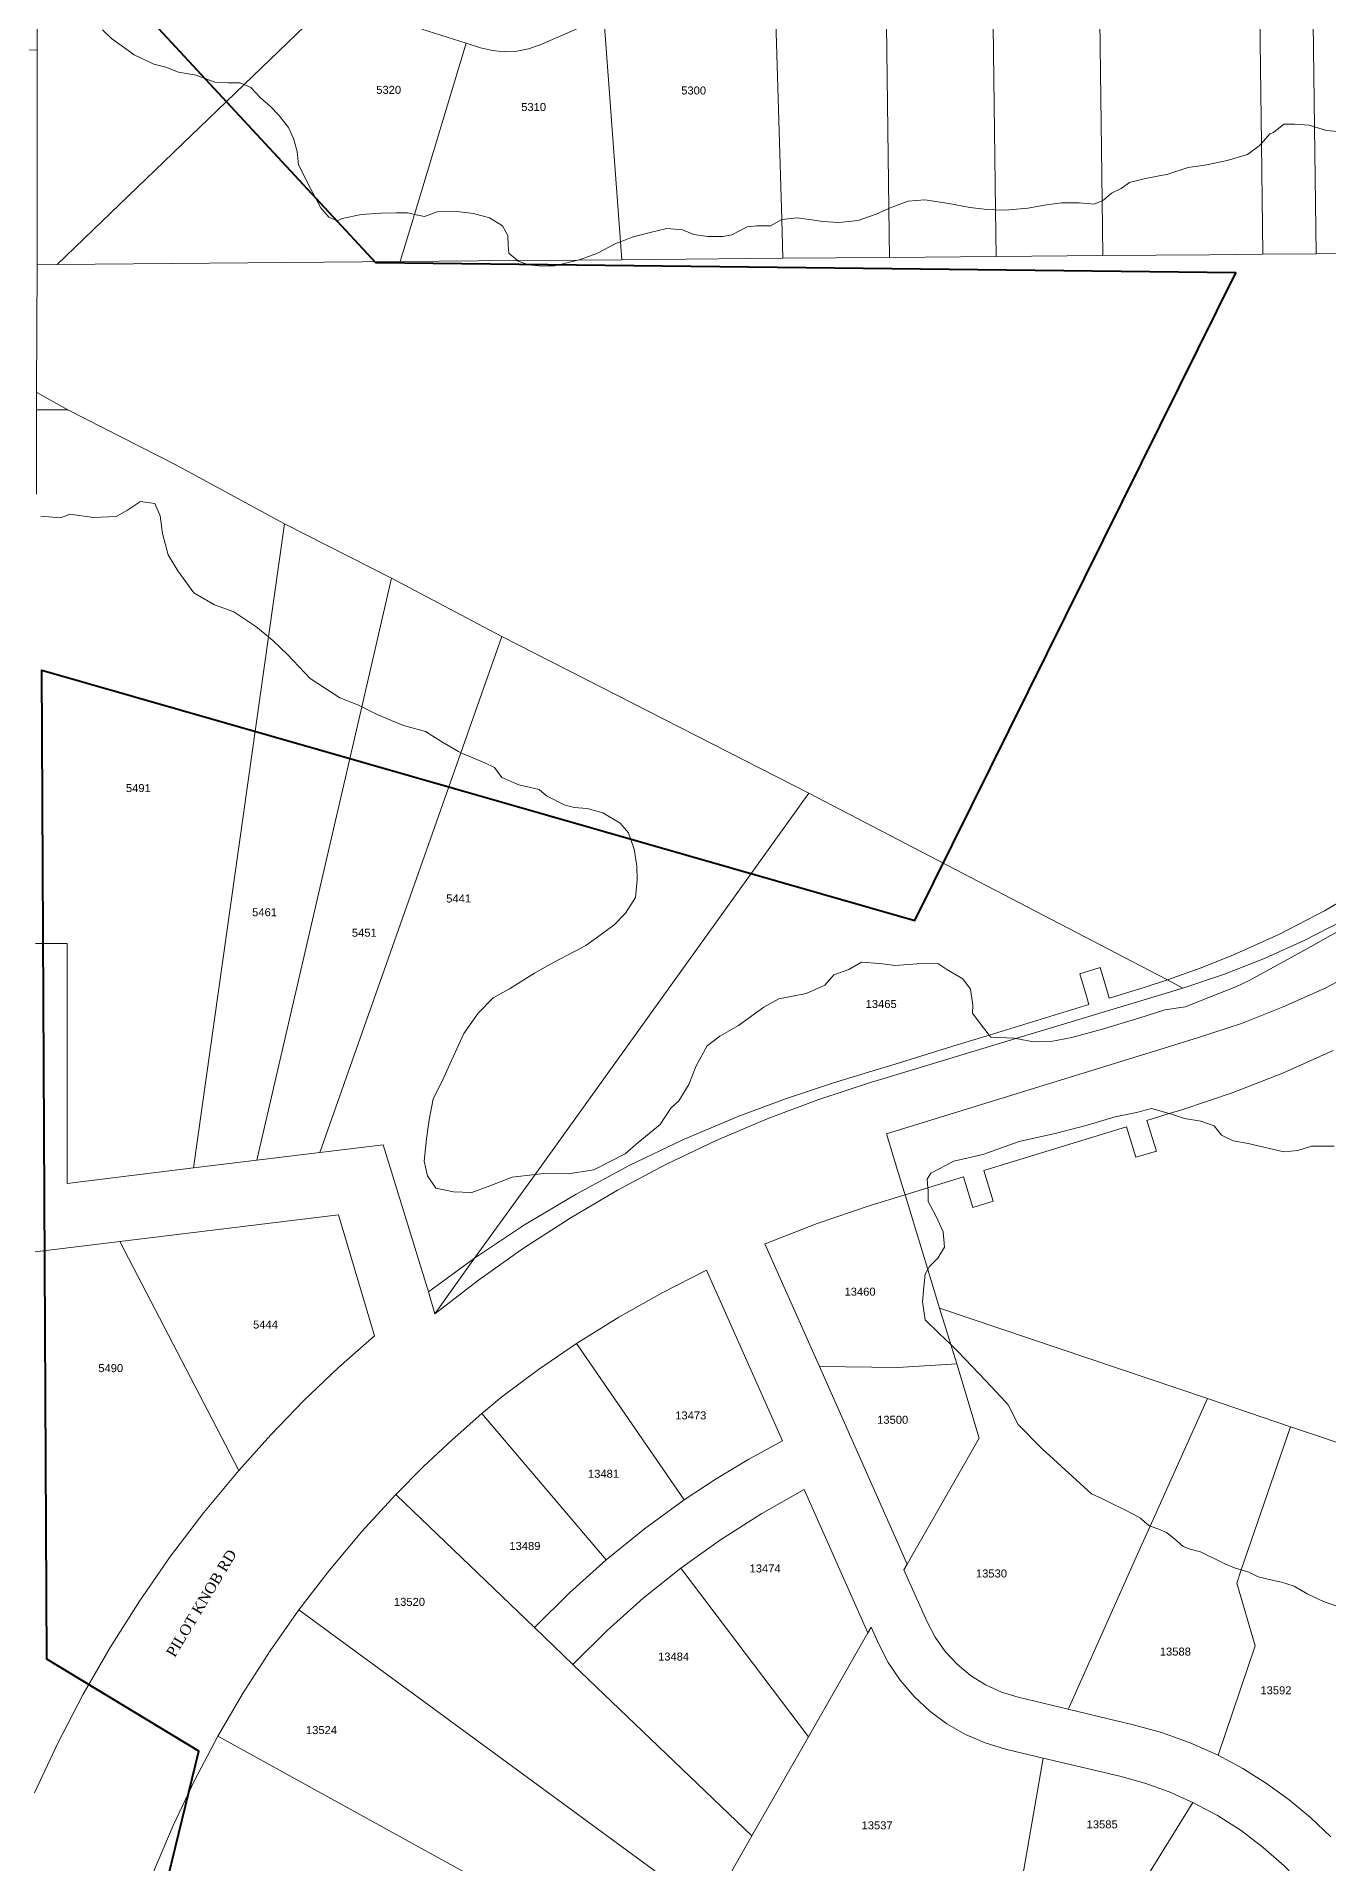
# Model space of a CAD drawing. Header units: feet. Extents: x 865220 to 2843873, y -2240498 to 972474.
# Drawn here: x 2838534 to 2839746, y 968061 to 969773 of the extents above; entities that cross this region are included whole.
import ezdxf
from ezdxf.enums import TextEntityAlignment as Align

# ---------------------------------------------------------------- set-up
doc = ezdxf.new("R2010")
doc.units = ezdxf.units.FT
doc.header["$LTSCALE"] = 0.015
doc.header["$MEASUREMENT"] = 0
for name, color, linetype, lineweight in [('Dakota County Addresses', 7, 'Continuous', 5), ('Dakota County Parcels', 7, 'Continuous', 5), ('STREET NAME', 7, 'Continuous', 5), ('WORK BOUNDARY', 110, 'Continuous', 40)]:
    doc.layers.add(name, color=color, linetype=linetype, lineweight=lineweight)
doc.styles.add('Dimensions 100', font='arial.ttf')
doc.styles.get("Standard").update_dxf_attribs({"font": 'times.ttf'})

# ---------------------------------------------------------------- blocks, each defined once
blk = doc.blocks.new('ACMAP_ANN_TEMPLATE_Dakota County Addresses')
at = {"layer": 'Dakota County Addresses', "style": 'Dimensions 100'}
blk.add_attdef('DakotaCountyAddress', text='', height=50, dxfattribs=at).set_placement((0, 0), align=Align.CENTER)

msp = doc.modelspace()

# ---------------------------------------------------------------- linework, layer by layer
at = {"layer": 'Dakota County Parcels', "lineweight": 5}
for p, q in [((2838535, 969760.9), (2838535.3, 969836.8)), ((2838596.2, 969779.6), (2838604.5, 969771.5)), ((2838895.5, 969780.3), (2838937.2, 969767)), ((2839006.5, 969765.7), (2839066.1, 969791.6)), ((2838534.8, 969559.4), (2838535, 969760.9)), ((2838604.5, 969771.5), (2838626, 969756.3)), ((2838937.2, 969767), (2838950.6, 969762.8)), ((2838626, 969756.3), (2838644.2, 969747.4)), ((2838644.2, 969747.4), (2838655.6, 969744.6)), ((2838655.6, 969744.6), (2838667.4, 969740)), ((2838667.4, 969740), (2838683.9, 969737.2)), ((2838683.9, 969737.2), (2838701.5, 969730.5)), ((2838701.5, 969730.5), (2838713.6, 969730)), ((2838713.6, 969730), (2838725.4, 969729.9)), ((2838735.4, 969725.7), (2838743.9, 969716.3)), ((2838743.9, 969716.3), (2838753.7, 969707.7)), ((2838753.7, 969707.7), (2838761.2, 969699.9)), ((2838761.2, 969699.9), (2838770.7, 969688.2)), ((2839693.9, 969683.4), (2839703.8, 969691.2)), ((2839703.8, 969691.2), (2839713.8, 969691.2)), ((2839713.8, 969691.2), (2839727.3, 969690.2)), ((2838770.7, 969688.2), (2838775.3, 969677.6)), ((2838775.3, 969677.6), (2838778.8, 969665.4)), ((2839690.6, 969682), (2839693.9, 969683.4)), ((2839743.7, 969685.2), (2839757.3, 969684.1)), ((2838778.8, 969665.4), (2838779.9, 969652.9)), ((2839650.7, 969657.1), (2839669.7, 969662.7)), ((2839669.7, 969662.7), (2839680.6, 969670.8)), ((2838779.9, 969652.9), (2838785.6, 969642.2)), ((2838785.6, 969642.2), (2838789.1, 969634.8)), ((2839559.1, 969636.5), (2839574.1, 969640.1)), ((2839574.1, 969640.1), (2839594.8, 969644.3)), ((2839594.8, 969644.3), (2839614.1, 969650.5)), ((2839614.1, 969650.5), (2839629.7, 969652.8)), ((2838789.1, 969634.8), (2838795.5, 969622.8)), ((2838795.5, 969622.8), (2838800.9, 969612.6)), ((2839534.7, 969620), (2839542.1, 969626.4)), ((2839542.1, 969626.4), (2839551.3, 969631)), ((2839551.3, 969631), (2839559.1, 969636.5)), ((2838800.9, 969612.6), (2838808.3, 969604.1)), ((2838821, 969602.8), (2838838.6, 969606.4)), ((2838838.6, 969606.4), (2838857, 969607.7)), ((2838857, 969607.7), (2838871.4, 969608.2)), ((2838871.4, 969608.2), (2838882, 969607.9)), ((2838898.2, 969604.7), (2838909.8, 969609)), ((2838909.8, 969609), (2838928.4, 969609.3)), ((2838928.4, 969609.3), (2838944.1, 969607.5)), ((2838944.1, 969607.5), (2838959.1, 969603.5)), ((2839304.5, 969601), (2839321.6, 969606.8)), ((2839336.1, 969613.3), (2839351.4, 969619.1)), ((2839351.4, 969619.1), (2839367, 969620.2)), ((2839367, 969620.2), (2839389.5, 969616.9)), ((2839389.5, 969616.9), (2839409.4, 969613)), ((2839409.4, 969613), (2839425.5, 969611.1)), ((2839442.3, 969610.4), (2839463.8, 969612.4)), ((2839463.8, 969612.4), (2839481.3, 969615.7)), ((2839481.3, 969615.7), (2839495.7, 969617.4)), ((2839495.7, 969617.4), (2839511.8, 969617.3)), ((2839511.8, 969617.3), (2839525.8, 969616.3)), ((2838808.3, 969604.1), (2838816.2, 969600.6)), ((2838816.2, 969600.6), (2838821, 969602.8)), ((2838959.1, 969603.5), (2838971.2, 969595.9)), ((2838971.2, 969595.9), (2838976.1, 969586.7)), ((2839092.9, 969585.1), (2839109.7, 969589.7)), ((2839109.7, 969589.7), (2839125.4, 969593.3)), ((2839125.4, 969593.3), (2839140.1, 969592)), ((2839140.1, 969592), (2839150.5, 969587.6)), ((2839186.2, 969587.5), (2839200.6, 969594.9)), ((2839200.6, 969594.9), (2839209.3, 969595.9)), ((2839209.3, 969595.9), (2839222.5, 969596)), ((2839222.5, 969596), (2839232.5, 969601.6)), ((2839247.3, 969603.5), (2839260.9, 969601.4)), ((2839260.9, 969601.4), (2839271.4, 969600)), ((2839271.4, 969600), (2839286.6, 969599.1)), ((2839286.6, 969599.1), (2839304.5, 969601)), ((2838976.1, 969586.7), (2838976.4, 969577.7)), ((2838976.4, 969577.7), (2838977.1, 969570.1)), ((2839059.7, 969569.9), (2839078.1, 969579.6)), ((2839150.5, 969587.6), (2839163.7, 969585.8)), ((2839163.7, 969585.8), (2839178.2, 969585.8)), ((2839178.2, 969585.8), (2839186.2, 969587.5)), ((2838534.4, 969439.8), (2838534.8, 969559.4)), ((2838534.8, 969559.4), (2838553.8, 969559.5)), ((2838553.8, 969559.5), (2838875.2, 969562.3)), ((2838985.8, 969562.8), (2838995.7, 969559.4)), ((2838995.7, 969559.4), (2839008.3, 969557.9)), ((2839008.3, 969557.9), (2839019.8, 969558.5)), ((2839043.9, 969564.2), (2839059.7, 969569.9)), ((2839083.1, 969564.1), (2839234.1, 969565.4)), ((2839234.1, 969565.4), (2839334.1, 969566.3)), ((2839334.1, 969566.3), (2839434.1, 969567.1)), ((2839434.1, 969567.1), (2839534.1, 969568)), ((2839534.1, 969568), (2839634, 969568.8)), ((2839634, 969568.8), (2839684, 969569.3)), ((2839684, 969569.3), (2839734, 969569.7)), ((2839734, 969569.7), (2839834, 969570.6)), ((2838534.2, 969344.4), (2838534.4, 969439.8)), ((2838534.4, 969439.8), (2838534.6, 969439.7)), ((2838534.6, 969439.7), (2838563.6, 969423.3)), ((2838563.6, 969423.3), (2838534.4, 969423.4)), ((2838563.6, 969423.3), (2838665, 969371.9)), ((2838665, 969371.9), (2838766.7, 969316.6)), ((2838631.7, 969337.3), (2838619.6, 969329.2)), ((2838645.2, 969335.5), (2838631.7, 969337.3)), ((2838650.3, 969324), (2838645.2, 969335.5)), ((2838556.9, 969322.1), (2838538.5, 969323.6)), ((2838587.9, 969322.4), (2838565.7, 969325.4)), ((2838609.1, 969323.4), (2838587.9, 969322.4)), ((2838619.6, 969329.2), (2838609.1, 969323.4)), ((2838652.5, 969307.4), (2838650.3, 969324)), ((2838766.7, 969316.6), (2838867.2, 969265.4)), ((2838657.9, 969287.4), (2838652.5, 969307.4)), ((2838666.7, 969272.3), (2838657.9, 969287.4)), ((2838681.9, 969251.7), (2838666.7, 969272.3)), ((2838839.3, 969144.9), (2838867.2, 969265.4)), ((2838867.2, 969265.4), (2838970.5, 969211)), ((2838701.2, 969240.4), (2838681.9, 969251.7)), ((2838719.2, 969234), (2838701.2, 969240.4)), ((2838740, 969220.1), (2838719.2, 969234)), ((2838681.5, 968712.6), (2838751.7, 969210.6)), ((2838769.6, 969194), (2838755.9, 969207.2)), ((2838932.1, 969101.9), (2838970.5, 969211)), ((2838970.5, 969211), (2839078.4, 969155.9)), ((2838790.9, 969171.5), (2838769.6, 969194)), ((2838818.7, 969153.5), (2838790.9, 969171.5)), ((2838740.8, 968719.9), (2838839.3, 969144.9)), ((2838835.7, 969146.7), (2838818.7, 969153.5)), ((2839078.4, 969155.9), (2839258.3, 969064)), ((2838878.5, 969127.5), (2838854.2, 969137.4)), ((2838899.1, 969121.9), (2838878.5, 969127.5)), ((2838914.3, 969112.2), (2838899.1, 969121.9)), ((2838929.8, 969102.9), (2838914.3, 969112.2)), ((2838800.1, 968727.2), (2838932.1, 969101.9)), ((2838963.8, 969088.1), (2838954.7, 969092.4)), ((2838970.5, 969078.6), (2838963.8, 969088.1)), ((2838986.5, 969071.8), (2838970.5, 969078.6)), ((2839005.6, 969067.3), (2838986.5, 969071.8)), ((2839001.7, 968706.5), (2839258.3, 969064)), ((2839012.6, 969061.4), (2839005.6, 969067.3)), ((2839029.1, 969053), (2839012.6, 969061.4)), ((2839038.4, 969050.7), (2839029.1, 969053)), ((2839050.6, 969049.7), (2839038.4, 969050.7)), ((2839065.4, 969045.5), (2839050.6, 969049.7)), ((2839065.4, 969045.5), (2839081.5, 969035.9)), ((2839081.5, 969035.9), (2839089.3, 969026.7)), ((2839089.3, 969026.7), (2839094.5, 969011.4)), ((2839094.5, 969011.4), (2839097.2, 968995.4)), ((2839097.2, 968995.4), (2839097.5, 968982.6)), ((2839097.5, 968982.6), (2839096, 968966.2)), ((2839096, 968966.2), (2839086.6, 968951.5)), ((2839076, 968940.5), (2839062.7, 968930.8)), ((2839086.6, 968951.5), (2839076, 968940.5)), ((2838563.2, 968923.1), (2838533.4, 968923.1)), ((2838563, 968698.1), (2838563.2, 968923.1)), ((2838563, 968698.1), (2838563.2, 968923.1)), ((2839049.2, 968921.3), (2839038.8, 968915.7)), ((2839062.7, 968930.8), (2839049.2, 968921.3)), ((2839018.3, 968905), (2839001.2, 968895.3)), ((2839038.8, 968915.7), (2839018.3, 968905)), ((2839295.8, 968898.6), (2839307.9, 968905.5)), ((2839307.9, 968905.5), (2839325.1, 968904.2)), ((2839325.1, 968904.2), (2839339.2, 968902.3)), ((2839339.2, 968902.3), (2839359.8, 968904.1)), ((2839359.8, 968904.1), (2839379.3, 968904.4)), ((2839379.3, 968904.4), (2839387.8, 968898.8)), ((2839729.4, 968920.2), (2839671.9, 968888.7)), ((2839001.2, 968895.3), (2838977.9, 968880.4)), ((2839273.4, 968883.9), (2839281.7, 968893.8)), ((2839281.7, 968893.8), (2839295.8, 968898.6)), ((2839387.8, 968898.8), (2839402.9, 968889.9)), ((2839402.9, 968889.9), (2839410, 968880.3)), ((2839531.4, 968900.5), (2839512.3, 968894.7)), ((2839572.7, 968881.9), (2839594.5, 968888.9)), ((2839609.1, 968881.3), (2839594.5, 968888.9)), ((2839658.6, 968882.5), (2839671.9, 968888.7)), ((2838962.6, 968872.2), (2838948.5, 968857.6)), ((2838977.9, 968880.4), (2838962.6, 968872.2)), ((2839216.3, 968863.4), (2839230.2, 968871.1)), ((2839230.2, 968871.1), (2839256, 968876.1)), ((2839256, 968876.1), (2839273.4, 968883.9)), ((2839410, 968880.3), (2839412, 968865.1)), ((2839540.1, 968871.8), (2839572.7, 968881.9)), ((2839611.6, 968863.8), (2839634, 968872.7)), ((2839634, 968872.7), (2839658.6, 968882.5)), ((2838948.5, 968857.6), (2838935, 968838.7)), ((2839192.4, 968846.3), (2839216.3, 968863.4)), ((2839412, 968865.1), (2839411.7, 968857.7)), ((2839411.7, 968857.7), (2839419.8, 968846.7)), ((2839532.6, 968842.3), (2839567.8, 968853)), ((2839567.8, 968853), (2839592.2, 968860.9)), ((2839592.2, 968860.9), (2839611.6, 968863.8)), ((2838935, 968838.7), (2838921.8, 968809.9)), ((2839163.1, 968827.2), (2839175, 968836.1)), ((2839175, 968836.1), (2839192.4, 968846.3)), ((2839429.1, 968835.2), (2839450.9, 968834.3)), ((2839485.2, 968831.1), (2839505.1, 968834.8)), ((2839505.1, 968834.8), (2839532.6, 968842.3)), ((2839152.9, 968808.4), (2839163.1, 968827.2)), ((2839469.1, 968831), (2839485.2, 968831.1)), ((2838921.8, 968809.9), (2838915, 968794.6)), ((2839146, 968791), (2839152.9, 968808.4)), ((2839280.6, 968792), (2839314.2, 968802.3)), ((2839314.2, 968802.3), (2839339.4, 968810)), ((2838915, 968794.6), (2838906.3, 968777.3)), ((2839136.6, 968775.6), (2839146, 968791)), ((2838906.3, 968777.3), (2838902.4, 968757.6)), ((2839119, 968753.3), (2839129.1, 968768.6)), ((2839129.1, 968768.6), (2839136.6, 968775.6)), ((2839565.5, 968764.7), (2839579.5, 968768.3)), ((2838902.4, 968757.6), (2838900.1, 968739.9)), ((2839098.4, 968736.5), (2839119, 968753.3)), ((2839422.4, 968710.1), (2839556.2, 968751.2)), ((2839490.6, 968745.1), (2839519.3, 968752.8)), ((2839519.3, 968752.8), (2839545.7, 968760.5)), ((2839545.7, 968760.5), (2839565.5, 968764.7)), ((2839565, 968722.6), (2839556.2, 968751.2)), ((2839575.3, 968757.1), (2839584.2, 968728.5)), ((2839598.5, 968762.9), (2839610.7, 968758.9)), ((2839610.7, 968758.9), (2839625.9, 968756.4)), ((2839625.9, 968756.4), (2839638.5, 968752.2)), ((2839638.5, 968752.2), (2839645.2, 968743.4)), ((2838800.1, 968727.2), (2838859.4, 968734.4)), ((2838859.4, 968734.4), (2838901.8, 968596.5)), ((2838900.1, 968739.9), (2838897.8, 968719)), ((2839086.1, 968725.8), (2839098.4, 968736.5)), ((2839345.6, 968697.2), (2839331.1, 968744.7)), ((2839421.6, 968725.2), (2839455.6, 968737.3)), ((2839455.6, 968737.3), (2839490.6, 968745.1)), ((2839645.2, 968743.4), (2839656.2, 968738.1)), ((2839656.2, 968738.1), (2839670.4, 968735.6)), ((2839670.4, 968735.6), (2839703.8, 968727.9)), ((2839716.8, 968728.9), (2839729.5, 968733)), ((2838681.5, 968712.6), (2838740.8, 968719.9)), ((2838740.8, 968719.9), (2838800.1, 968727.2)), ((2838897.8, 968719), (2838900.8, 968705.4)), ((2839056.8, 968710.8), (2839086.1, 968725.8)), ((2839372.9, 968707.7), (2839394.4, 968718.9)), ((2839394.4, 968718.9), (2839421.6, 968725.2)), ((2839584.2, 968728.5), (2839565, 968722.6)), ((2839703.8, 968727.9), (2839716.8, 968728.9)), ((2838563, 968698.1), (2838681.5, 968712.6)), ((2838900.8, 968705.4), (2838908.6, 968693.7)), ((2838944.9, 968628.1), (2839001.7, 968706.5)), ((2838957.8, 968695.4), (2838980.3, 968703.9)), ((2839009.6, 968707.5), (2839032.7, 968707.2)), ((2839032.7, 968707.2), (2839056.8, 968710.8)), ((2839369.4, 968702.1), (2839372.9, 968707.7)), ((2839412.1, 968675.5), (2839403.3, 968704.2)), ((2839422.4, 968710.1), (2839431.2, 968681.4)), ((2838908.6, 968693.7), (2838925.4, 968690.4)), ((2838925.4, 968690.4), (2838942.6, 968689.6)), ((2838942.6, 968689.6), (2838957.8, 968695.4)), ((2839315.9, 968677.3), (2839348.6, 968687.4)), ((2839348.6, 968687.4), (2839345.6, 968697.2)), ((2839370.4, 968681.3), (2839370.2, 968691.7)), ((2839377.8, 968667.2), (2839370.4, 968681.3)), ((2839431.2, 968681.4), (2839412.1, 968675.5)), ((2838612.3, 968643.7), (2838817.5, 968668.6)), ((2838817.5, 968668.6), (2838851.1, 968555.4)), ((2839384.4, 968652.8), (2839377.8, 968667.2)), ((2839385.5, 968638.3), (2839384.4, 968652.8)), ((2838533.1, 968634), (2838612.3, 968643.7)), ((2838612.3, 968643.7), (2838723.9, 968428.9)), ((2839217.3, 968641.6), (2839217.2, 968641.6)), ((2839217.2, 968641.6), (2839268.3, 968526.6)), ((2839379.3, 968628), (2839385.5, 968638.3)), ((2838944.9, 968628.1), (2838901.8, 968596.5)), ((2838907.9, 968575.8), (2838944.9, 968628.1)), ((2839233.6, 968456.9), (2839162.5, 968616.9)), ((2839366.1, 968601.3), (2839367.6, 968613)), ((2839371.5, 968620.2), (2839379.3, 968628)), ((2838907.9, 968575.8), (2838901.8, 968596.5)), ((2839365.1, 968587.2), (2839366.1, 968601.3)), ((2839367.4, 968570.4), (2839365.1, 968587.2)), ((2839632, 968496.4), (2839381, 968581.3)), ((2839380.9, 968557.2), (2839367.4, 968570.4)), ((2839141.6, 968401.4), (2839040.7, 968548)), ((2839341.8, 968525.5), (2839268.3, 968526.6)), ((2839268.3, 968526.6), (2839350.7, 968341.3)), ((2839397, 968529), (2839341.8, 968525.5)), ((2839397, 968529), (2839418.2, 968459.4)), ((2839424.2, 968513.1), (2839398.3, 968540.4)), ((2839442.7, 968493.4), (2839424.2, 968513.1)), ((2838951.7, 968482.3), (2838970.5, 968498)), ((2839442.7, 968493.4), (2839445.4, 968490.5)), ((2839710, 968470), (2839632, 968496.4)), ((2839068.3, 968345.2), (2838951.7, 968482.3)), ((2839454.5, 968472.1), (2839445.4, 968490.5)), ((2839350.7, 968341.3), (2839418.2, 968459.4)), ((2839477.2, 968449.3), (2839454.5, 968472.1)), ((2839809.8, 968436.2), (2839710, 968470)), ((2839523.5, 968407.1), (2839477.2, 968449.3)), ((2839254, 968411.1), (2839313.7, 968276.8)), ((2839533.6, 968402.4), (2839523.5, 968407.1)), ((2838871.7, 968406), (2838871.2, 968406.5)), ((2839001.1, 968281.9), (2838871.7, 968406)), ((2839541.9, 968398.5), (2839533.6, 968402.4)), ((2839553.3, 968392.6), (2839541.9, 968398.5)), ((2839563, 968387.8), (2839553.3, 968392.6)), ((2839569.3, 968384.2), (2839563, 968387.8)), ((2839573.6, 968380.4), (2839569.3, 968384.2)), ((2839578.2, 968376.8), (2839573.6, 968380.4)), ((2839593.7, 968370.9), (2839586.5, 968374)), ((2839601.2, 968364.9), (2839593.7, 968370.9)), ((2839609.3, 968357.9), (2839601.2, 968364.9)), ((2839615.8, 968355.4), (2839609.3, 968357.9)), ((2839625.5, 968352.6), (2839615.8, 968355.4)), ((2839350.7, 968341.3), (2839347.6, 968336)), ((2839631.8, 968349.7), (2839625.5, 968352.6)), ((2839639, 968346.1), (2839631.8, 968349.7)), ((2839648.3, 968341.4), (2839639, 968346.1)), ((2839657.6, 968337.9), (2839648.3, 968341.4)), ((2839258, 968179.4), (2839138.4, 968337.4)), ((2839369.3, 968287.2), (2839347.6, 968336)), ((2839659.5, 968323.3), (2839676.8, 968264.6)), ((2839679.6, 968329.2), (2839671, 968333.7)), ((2839692.8, 968326.1), (2839679.6, 968329.2)), ((2839701.4, 968324.2), (2839692.8, 968326.1)), ((2839713.5, 968320.5), (2839701.4, 968324.2)), ((2839725.6, 968313.5), (2839713.5, 968320.5)), ((2839740.8, 968306.2), (2839725.6, 968313.5)), ((2839754.3, 968301.5), (2839740.8, 968306.2)), ((2839164.9, 968016.4), (2838780.3, 968298.4)), ((2839019.1, 968264.5), (2839001.1, 968281.9)), ((2839313.7, 968276.8), (2839258, 968179.4)), ((2839316.8, 968282.2), (2839313.7, 968276.8)), ((2839316.8, 968282.2), (2839323.6, 968266.9)), ((2839037.1, 968247.2), (2839019.1, 968264.5)), ((2839676.8, 968264.6), (2839642.1, 968162)), ((2839204.8, 968086.4), (2839037.1, 968247.2)), ((2839454.5, 968216.4), (2839501.6, 968205.2)), ((2839125.7, 967947.7), (2838704.3, 968180)), ((2839258, 968179.4), (2839204.8, 968086.4)), ((2839442.9, 968167.8), (2839478.2, 968159.4)), ((2839478.2, 968159.4), (2839435.9, 967918.2)), ((2839478.2, 968159.4), (2839549.8, 968142.4)), ((2839488, 967907.9), (2839618.5, 968117.9)), ((2839204.8, 968086.4), (2839164.9, 968016.4))]:
    msp.add_line(p, q, dxfattribs=at)
for points in [[(2839334.1, 969566.3), (2839333.5, 969612.1), (2839328.1, 970030.5)], [(2839434.1, 969567.1), (2839433.5, 969610.8), (2839428.1, 970030.1)], [(2839534.1, 969568), (2839533.4, 969619.4), (2839528.1, 970029.8)], [(2839684, 969569.3), (2839682.7, 969673.1), (2839678.1, 970029.3)], [(2839734, 969569.7), (2839732.5, 969688.6), (2839728.1, 970029.1)], [(2839234.1, 969565.4), (2839233, 969601.7), (2839223.1, 969932.1)], [(2838553.8, 969559.5), (2838729, 969728.4), (2838834.9, 969830.6)], [(2839066.1, 969791.6), (2839081.9, 969581), (2839083.1, 969564.1)], [(2837415.8, 969757.1), (2837805, 969758.4), (2838535, 969760.9)], [(2838875.2, 969562.3), (2838888.6, 969606.6), (2838937.2, 969767)], [(2838950.6, 969762.8), (2838961.7, 969760.2), (2838973.1, 969759.1), (2838984.5, 969759.7), (2838995.7, 969761.9), (2839006.5, 969765.7)], [(2838725.4, 969729.9), (2838729, 969728.4), (2838735.4, 969725.7)], [(2839680.6, 969670.8), (2839682.7, 969673.1), (2839690.6, 969682)], [(2839727.3, 969690.2), (2839732.5, 969688.6), (2839743.7, 969685.2)], [(2839629.7, 969652.8), (2839632.9, 969653.5), (2839650.7, 969657.1)], [(2838882, 969607.9), (2838888.6, 969606.6), (2838898.2, 969604.7)], [(2839321.6, 969606.8), (2839333.5, 969612.1), (2839336.1, 969613.3)], [(2839425.5, 969611.1), (2839433.5, 969610.8), (2839442.3, 969610.4)], [(2839525.8, 969616.3), (2839533.4, 969619.4), (2839534.7, 969620)], [(2839232.5, 969601.6), (2839233, 969601.7), (2839247.3, 969603.5)], [(2839078.1, 969579.6), (2839081.9, 969581), (2839092.9, 969585.1)], [(2838875.2, 969562.3), (2838985.2, 969563.3), (2839041.8, 969563.7), (2839083.1, 969564.1)], [(2838977.1, 969570.1), (2838985.2, 969563.3), (2838985.8, 969562.8)], [(2839019.8, 969558.5), (2839041.8, 969563.7), (2839043.9, 969564.2)], [(2838565.7, 969325.4), (2838563.5, 969324.6), (2838556.9, 969322.1)], [(2838751.7, 969210.6), (2838751.7, 969210.6), (2838766.7, 969316.6)], [(2839594.5, 968888.9), (2839625.4, 968899.9), (2839656, 968912.1), (2839699.5, 968931.7), (2839741.9, 968953.7), (2839783.1, 968977.9), (2839822.9, 969004.2), (2839861.3, 969032.7), (2839898.1, 969063.1), (2839922.7, 969085.4), (2839946.4, 969108.6), (2839969.3, 969132.7), (2839997.3, 969164.7), (2840023.8, 969198.1), (2840048.6, 969232.7), (2840071.8, 969268.4)], [(2839609.1, 968881.3), (2839648, 968894.2), (2839686.1, 968909.2), (2839723.5, 968926.2), (2839758.6, 968944.4), (2839792.8, 968964.5), (2839825.8, 968986.3), (2839857.8, 969009.7), (2839888.4, 969034.8), (2839921.2, 969064.7), (2839952.2, 969096.5), (2839981.4, 969130), (2840008.5, 969165.2), (2840031.4, 969198.5), (2840052.5, 969232.9), (2840071.8, 969268.4)], [(2838755.9, 969207.2), (2838751.7, 969210.6), (2838740, 969220.1)], [(2838854.2, 969137.4), (2838839.3, 969144.9), (2838835.7, 969146.7)], [(2838954.7, 969092.4), (2838932.1, 969101.9), (2838929.8, 969102.9)], [(2839258.3, 969064), (2839584.9, 968893.9), (2839594.5, 968888.9)], [(2839763.3, 968939.4), (2839747.4, 968930.4), (2839729.4, 968920.2)], [(2839623.7, 968834.8), (2839663.9, 968848.2), (2839703.2, 968863.6), (2839741.8, 968881), (2839779.4, 968900.4), (2839815.9, 968921.7)], [(2839512.3, 968894.7), (2839518.7, 968873.6), (2839521, 968865.9)], [(2839540.1, 968871.8), (2839537.7, 968879.7), (2839531.4, 968900.5)], [(2839317, 968793), (2839327.7, 968796.3), (2839452.5, 968834), (2839609.1, 968881.3)], [(2839339.4, 968810), (2839397.4, 968827.9), (2839427.5, 968837.2), (2839521, 968865.9)], [(2839623.7, 968834.8), (2839591.4, 968824.8), (2839331.1, 968744.7)], [(2839419.8, 968846.7), (2839425.6, 968839.6), (2839427.5, 968837.2), (2839429.1, 968835.2)], [(2839450.9, 968834.3), (2839452.5, 968834), (2839469.1, 968831)], [(2839608, 968767.2), (2839656.2, 968783.3), (2839703.5, 968801.9), (2839749.8, 968822.8)], [(2838907.9, 968575.8), (2838948.8, 968607.5), (2838991, 968637.5), (2839034.5, 968665.7), (2839079.1, 968691.9), (2839124.8, 968716.2), (2839171.6, 968738.5), (2839219.2, 968758.8), (2839267.7, 968776.9), (2839317, 968793)], [(2839280.6, 968792), (2839236.4, 968777.4), (2839192.7, 968761.2)], [(2839575.3, 968757.1), (2839596.3, 968763.6), (2839608, 968767.2)], [(2839579.5, 968768.3), (2839596.3, 968763.6), (2839598.5, 968762.9)], [(2839192.7, 968761.2), (2839140.8, 968739.2), (2839089.9, 968714.9), (2839040.3, 968688.2), (2838991.9, 968659.3), (2838944.9, 968628.1)], [(2839729.5, 968733), (2839747.6, 968732.9), (2839751, 968732.9)], [(2838980.3, 968703.9), (2839001.7, 968706.5), (2839009.6, 968707.5)], [(2839403.3, 968704.2), (2839370, 968693.9), (2839348.6, 968687.4)], [(2839370.2, 968691.7), (2839370, 968693.9), (2839369.4, 968702.1)], [(2839381, 968581.3), (2839370, 968617.4), (2839348.6, 968687.4)], [(2839315.9, 968677.3), (2839266.2, 968660.7), (2839217.3, 968641.6)], [(2839040.7, 968548), (2839080.3, 968572.7), (2839120.9, 968595.7), (2839162.5, 968616.9)], [(2839367.6, 968613), (2839370, 968617.4), (2839371.5, 968620.2)], [(2839397, 968529), (2839391.5, 968547), (2839381, 968581.3)], [(2838723.9, 968428.9), (2838753.9, 968462.3), (2838785.1, 968494.5), (2838817.5, 968525.6), (2838851.1, 968555.4)], [(2838970.5, 968498), (2839005.1, 968523.7), (2839040.7, 968548)], [(2839398.3, 968540.4), (2839391.5, 968547), (2839380.9, 968557.2)], [(2839570.7, 968359.5), (2839578.4, 968376.7), (2839632, 968496.4)], [(2838871.2, 968406.5), (2838897.2, 968432.6), (2838924, 968457.9), (2838951.7, 968482.3)], [(2839659.5, 968323.3), (2839663.8, 968335.9), (2839710, 968470)], [(2839141.6, 968401.4), (2839171.5, 968421.1), (2839202.2, 968439.6), (2839233.6, 968456.9)], [(2838723.9, 968428.9), (2838691.2, 968389.5), (2838660.1, 968348.6), (2838630.9, 968306.5), (2838603.4, 968263.2), (2838577.9, 968218.8), (2838554.2, 968173.3), (2838532.4, 968126.9)], [(2839254, 968411.1), (2839214.2, 968388.6), (2839175.6, 968364), (2839138.4, 968337.4)], [(2838871.2, 968406.5), (2838839.4, 968371.8), (2838809, 968335.7), (2838780.3, 968298.4)], [(2839068.3, 968345.2), (2839104.2, 968374.2), (2839141.6, 968401.4)], [(2839586.5, 968374), (2839578.4, 968376.7), (2839578.2, 968376.8)], [(2839501.6, 968205.2), (2839502.7, 968207.8), (2839570.7, 968359.5)], [(2839001.1, 968281.9), (2839033.9, 968314.4), (2839068.3, 968345.2)], [(2839138.4, 968337.4), (2839103.1, 968309.2), (2839069.3, 968279.1), (2839037.1, 968247.2)], [(2839671, 968333.7), (2839663.8, 968335.9), (2839657.6, 968337.9)], [(2838780.3, 968298.4), (2838753.3, 968260), (2838728, 968220.5), (2838704.3, 968180)], [(2839369.3, 968287.2), (2839376.9, 968272.7), (2839386.3, 968259.4), (2839397.5, 968247.3), (2839410.1, 968236.9), (2839424, 968228.1), (2839438.9, 968221.3), (2839454.5, 968216.4)], [(2839323.6, 968266.9), (2839332.8, 968249.1), (2839344, 968232.4), (2839357, 968217.1), (2839371.7, 968203.4), (2839387.8, 968191.5), (2839405.3, 968181.5), (2839423.7, 968173.6), (2839442.9, 968167.8)], [(2839501.6, 968205.2), (2839548.2, 968194.1), (2839561.4, 968191)], [(2839561.4, 968191), (2839589, 968183.4), (2839615.9, 968173.7), (2839642.1, 968162)], [(2838704.3, 968180), (2838682.4, 968138.5), (2838662.4, 968096.1), (2838644.1, 968052.8)], [(2839642.1, 968162), (2839665.2, 968149.6), (2839687.4, 968135.7), (2839708.6, 968120.4), (2839728.8, 968103.6), (2839747.7, 968085.5)], [(2839549.8, 968142.4), (2839573.3, 968135.9), (2839596.2, 968127.7), (2839618.5, 968117.9)], [(2839618.5, 968117.9), (2839641.6, 968105.5), (2839663.6, 968091.5), (2839684.4, 968075.7), (2839704, 968058.4), (2839722.1, 968039.6), (2839738.8, 968019.4)]]:
    msp.add_lwpolyline(points, dxfattribs=at)
at = {"layer": 'WORK BOUNDARY', "ltscale": 50, "flags": 128}
msp.add_lwpolyline([(2835821.1, 965754.9), (2838590.8, 965764.5), (2838540.7, 967567.4), (2838686.6, 968165.9), (2838544, 968252.2), (2838539.3, 969179.3), (2839357.9, 968944.5), (2839658.8, 969551.7), (2838852.5, 969561.3), (2838405.2, 970043.2), (2837860.9, 969889.4), (2837271.6, 969893.1), (2836764.9, 969833.1), (2836701.1, 969750.6), (2836123.1, 969754.3), (2835849.1, 969814.4), (2835856.6, 968748.8), (2835792.4, 968470.2), (2835728.6, 968203.8), (2835736.1, 968083.7), (2835480.8, 967776), (2835548.4, 967539.7), (2835694.8, 967520.9), (2835833.7, 967524.7)], close=True, dxfattribs=at)

# ---------------------------------------------------------------- block references
at = {"layer": 'Dakota County Addresses', "lineweight": 5, "xscale": 0.15, "yscale": 0.15, "zscale": 0.15}
for p, values in [((2838864.5, 969719.6), {'DakotaCountyAddress': '5320'}), ((2839150.4, 969719), {'DakotaCountyAddress': '5300'}), ((2839000.4, 969703.5), {'DakotaCountyAddress': '5310'}), ((2838629.8, 969065), {'DakotaCountyAddress': '5491'}), ((2838748.1, 968948.6), {'DakotaCountyAddress': '5461'}), ((2838930.1, 968961.5), {'DakotaCountyAddress': '5441'}), ((2838841.6, 968929.4), {'DakotaCountyAddress': '5451'}), ((2839326.2, 968862.6), {'DakotaCountyAddress': '13465'}), ((2839306.4, 968592.9), {'DakotaCountyAddress': '13460'}), ((2838749, 968562.1), {'DakotaCountyAddress': '5444'}), ((2838603.9, 968521.2), {'DakotaCountyAddress': '5490'}), ((2839147.7, 968476.9), {'DakotaCountyAddress': '13473'}), ((2839337, 968472.8), {'DakotaCountyAddress': '13500'}), ((2839065.9, 968422.2), {'DakotaCountyAddress': '13481'}), ((2838992.2, 968354.5), {'DakotaCountyAddress': '13489'}), ((2839217.4, 968333.4), {'DakotaCountyAddress': '13474'}), ((2839429.6, 968328.7), {'DakotaCountyAddress': '13530'}), ((2838884, 968302.1), {'DakotaCountyAddress': '13520'}), ((2839131.6, 968250.8), {'DakotaCountyAddress': '13484'}), ((2839602, 968255.5), {'DakotaCountyAddress': '13588'}), ((2839696.3, 968219.2), {'DakotaCountyAddress': '13592'}), ((2838801.5, 968181.9), {'DakotaCountyAddress': '13524'}), ((2839322.4, 968092.6), {'DakotaCountyAddress': '13537'}), ((2839533.4, 968093.5), {'DakotaCountyAddress': '13585'})]:
    msp.add_blockref('ACMAP_ANN_TEMPLATE_Dakota County Addresses', p, dxfattribs=at).add_auto_attribs(values)

# ---------------------------------------------------------------- texts
at = {"layer": 'STREET NAME', "lineweight": 5, "ltscale": 40, "insert": (2838655.3, 968258.2), "char_height": 10, "attachment_point": 1, "rotation": 59.1119}
msp.add_mtext('PILOT KNOB RD', dxfattribs=at)

doc.saveas('drawing.dxf')
